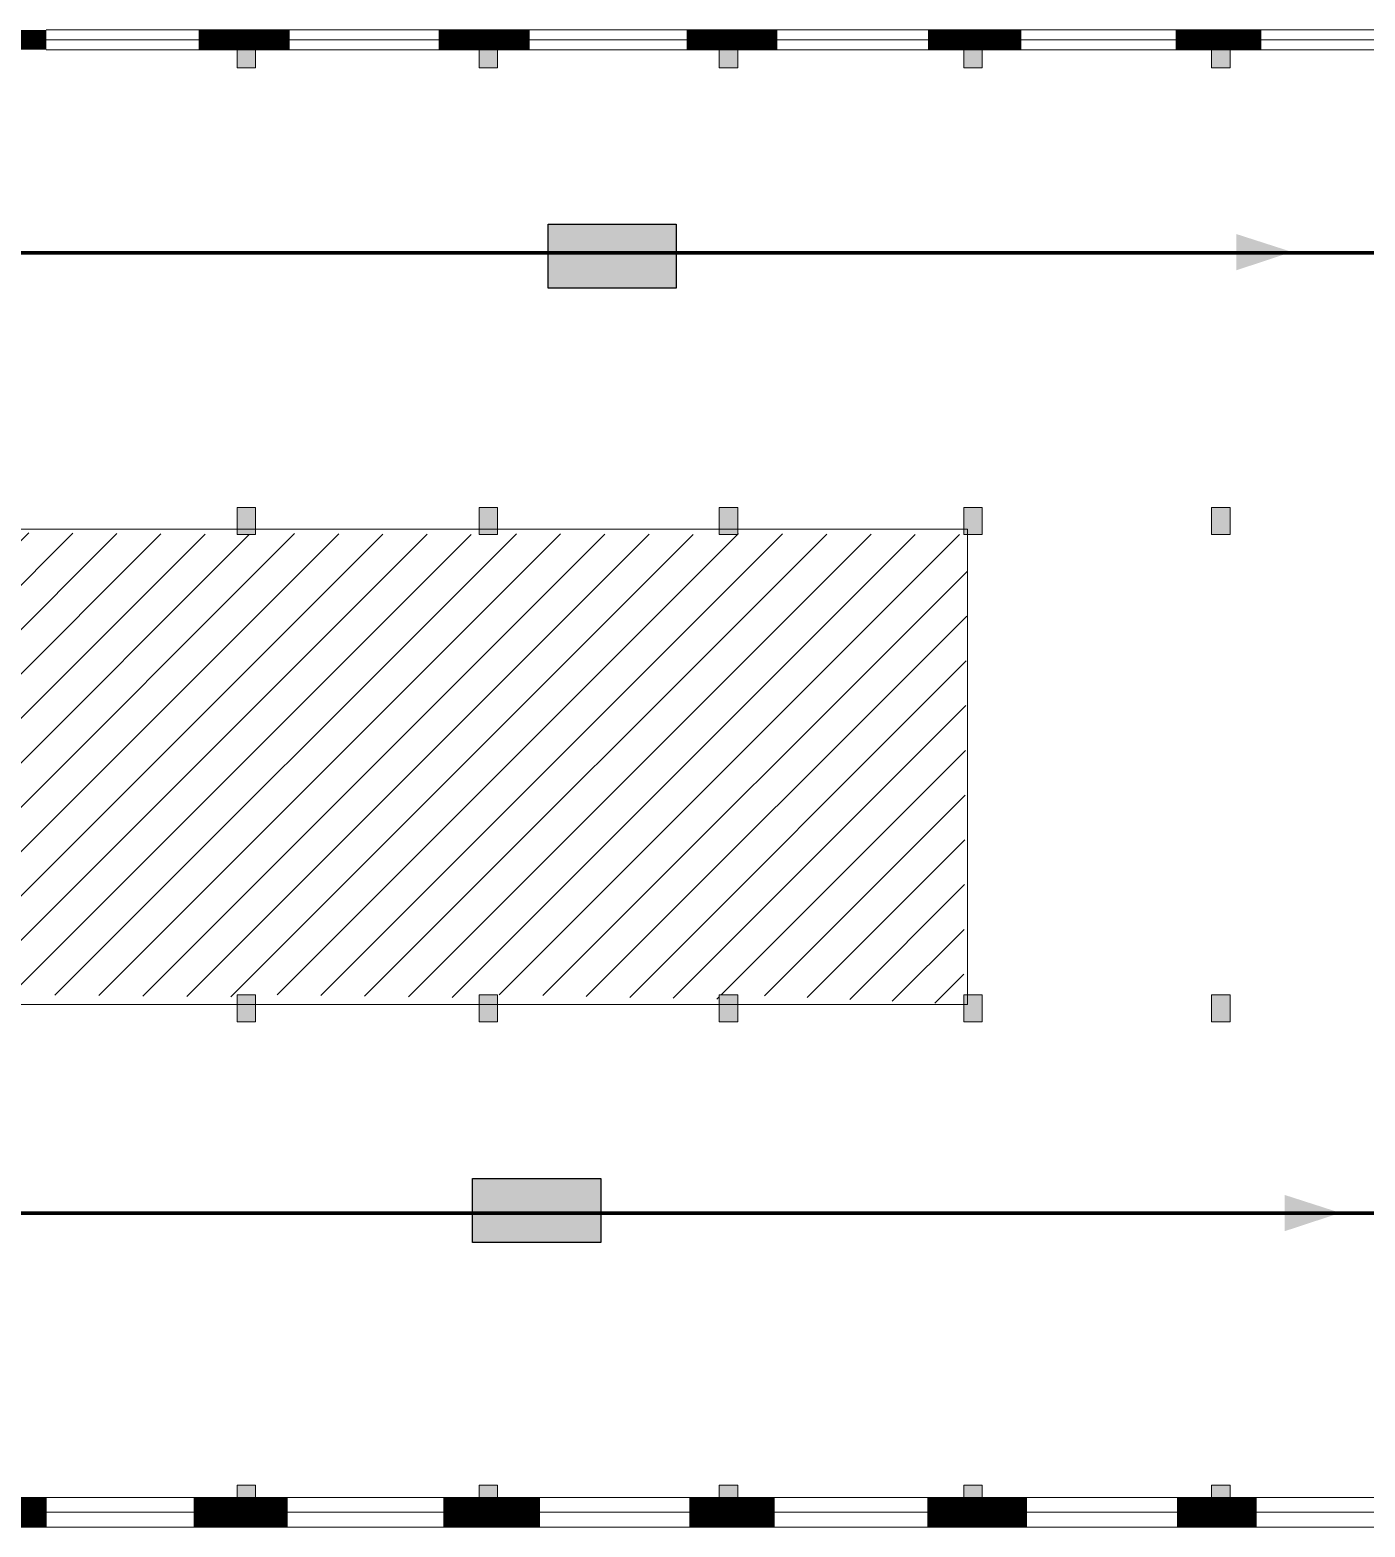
# Model space of a CAD drawing. Header units: millimetres. Extents: x 13810 to 67229, y 12374 to 21950.
# Drawn here: x 40689.2 to 40824.2, y 14970.4 to 15121.8 of the extents above; entities that cross this region are included whole.
import ezdxf

# ---------------------------------------------------------------- set-up
doc = ezdxf.new("R2010")
doc.units = ezdxf.units.MM
doc.layers.add('План_Штампы', color=7, linetype='Continuous')

# ---------------------------------------------------------------- blocks, each defined once
blk = doc.blocks.new('A$C32E8229D')
at = {"true_color": 0xffffff}
blk.add_hatch(color=7, dxfattribs=at).paths.add_polyline_path([(0, 0), (0, -8), (16, -8), (16, 0)])
h = blk.add_hatch(color=126)
h.paths.add_polyline_path([(0.2, -0.2), (15.8, -0.2), (15.8, -7.8), (0.2, -7.8)])
h.paths.add_polyline_path([(13.49, -2.05), (12.08, -2.05), (11.37, -2.63, 0.162397), (11.29, -2.84), (11.29, -3.63), (10.35, -3.63), (10.35, -4.05), (11.68, -4.05), (11.68, -3.48), (12.26, -4.28), (11.29, -5.1), (11.29, -6.78), (11.85, -6.78), (11.85, -5.44), (12.8, -4.64), (12.8, -5.94), (14.46, -5.94), (14.46, -5.39), (13.45, -5.39), (13.45, -3.97), (12.46, -2.59), (13.15, -2.59), (13.69, -3.34), (14.18, -3)], flags=16)
h.paths.add_polyline_path([(10.74, -1.82, 1), (11.8, -1.82, 1)], flags=16)
h.paths.add_polyline_path([(9.39, -3.59), (5.99, -3.59), (6.56, -3.03), (5.91, -3.03), (5.1, -3.83), (5.91, -4.64), (6.56, -4.64), (5.99, -4.09), (9.39, -4.09)], flags=16)
h.paths.add_polyline_path([(4.29, -1.08), (1.72, -1.08), (1.72, -6.6), (4.29, -6.6)], flags=16)
at = {"color": 126}
blk.add_lwpolyline([(16, -8), (0, -8), (0, 0), (16, 0)], close=True, dxfattribs=at)

msp = doc.modelspace()

# ---------------------------------------------------------------- hatches: boundary and pattern name
at = {"lineweight": 0}
h = msp.add_hatch(color=256, dxfattribs=at)
h.dxf.hatch_style = 1
h.paths.add_polyline_path([(40710.11, 15117.96), (40711.98, 15117.96), (40711.98, 15120.72), (40710.11, 15120.72)])
h = msp.add_hatch(color=256, dxfattribs=at)
h.dxf.hatch_style = 1
h.paths.add_polyline_path([(40734.59, 15117.96), (40736.45, 15117.96), (40736.45, 15120.72), (40734.59, 15120.72)])
h = msp.add_hatch(color=256, dxfattribs=at)
h.dxf.hatch_style = 1
h.paths.add_polyline_path([(40758.88, 15117.96), (40760.75, 15117.96), (40760.75, 15120.72), (40758.88, 15120.72)])
h = msp.add_hatch(color=256, dxfattribs=at)
h.dxf.hatch_style = 1
h.paths.add_polyline_path([(40783.6, 15117.96), (40785.47, 15117.96), (40785.47, 15120.72), (40783.6, 15120.72)])
h = msp.add_hatch(color=256, dxfattribs=at)
h.dxf.hatch_style = 1
h.paths.add_polyline_path([(40808.66, 15117.96), (40810.53, 15117.96), (40810.53, 15120.72), (40808.66, 15120.72)])
h = msp.add_hatch(color=256, dxfattribs=at)
h.dxf.hatch_style = 1
h.paths.add_polyline_path([(40710.11, 15070.75), (40711.98, 15070.75), (40711.98, 15073.5), (40710.11, 15073.5)])
h = msp.add_hatch(color=256, dxfattribs=at)
h.dxf.hatch_style = 1
h.paths.add_polyline_path([(40734.59, 15070.75), (40736.45, 15070.75), (40736.45, 15073.5), (40734.59, 15073.5)])
h = msp.add_hatch(color=256, dxfattribs=at)
h.dxf.hatch_style = 1
h.paths.add_polyline_path([(40758.88, 15070.75), (40760.75, 15070.75), (40760.75, 15073.5), (40758.88, 15073.5)])
h = msp.add_hatch(color=256, dxfattribs=at)
h.dxf.hatch_style = 1
h.paths.add_polyline_path([(40783.6, 15070.75), (40785.47, 15070.75), (40785.47, 15073.5), (40783.6, 15073.5)])
h = msp.add_hatch(color=256, dxfattribs=at)
h.dxf.hatch_style = 1
h.paths.add_polyline_path([(40808.66, 15070.75), (40810.53, 15070.75), (40810.53, 15073.5), (40808.66, 15073.5)])
at = {"lineweight": 0, "true_color": 0x000000}
h = msp.add_hatch(dxfattribs=at)
h.set_pattern_fill('ANSI31', color=18, angle=180)
h.set_pattern_definition([(225, (82395.3797, 29499.7243), (2.24506403, -2.24506403), [])])
h.paths.add_polyline_path([(40687.33, 15070.75), (40685.47, 15070.75), (40662.53, 15071.02), (40662.53, 15070.75), (40660.66, 15070.75), (40639.37, 15071.28), (40639.37, 15070.75), (40638.5, 15024.21), (40639.37, 15024.21), (40660.66, 15024.07), (40660.66, 15024.21), (40662.53, 15024.21), (40685.47, 15024.03), (40685.47, 15024.21), (40687.33, 15024.21), (40710.11, 15023.98), (40710.11, 15024.21), (40711.98, 15024.21), (40734.59, 15023.9), (40734.59, 15024.21), (40736.45, 15024.21), (40758.88, 15023.75), (40758.88, 15024.21), (40760.75, 15024.21), (40783.6, 15023.24), (40783.6, 15024.21), (40783.96, 15070.75), (40783.6, 15070.75), (40760.75, 15070.84), (40760.75, 15070.75), (40758.88, 15070.75), (40736.45, 15070.85), (40736.45, 15070.75), (40734.59, 15070.75), (40711.98, 15070.88), (40711.98, 15070.75), (40710.11, 15070.75), (40687.33, 15070.93)])
h.paths.add_polyline_path([(40563.79, 15070.75), (40561.92, 15070.75), (40538.88, 15070.89), (40538.88, 15070.75), (40537.01, 15070.75), (40514.24, 15070.93), (40514.24, 15070.75), (40512.37, 15070.75), (40489.84, 15071.03), (40489.84, 15070.75), (40487.97, 15070.75), (40468.49, 15071.3), (40468.49, 15023.22), (40487.97, 15023.22), (40487.97, 15024.21), (40489.84, 15024.21), (40512.37, 15024.03), (40512.37, 15024.21), (40514.24, 15024.21), (40537.01, 15023.98), (40537.01, 15024.21), (40538.88, 15024.21), (40561.92, 15023.9), (40561.92, 15024.21), (40563.79, 15024.21), (40586.84, 15023.73), (40586.84, 15024.21), (40588.7, 15024.21), (40610.84, 15023.24), (40610.84, 15024.21), (40611.07, 15070.75), (40610.84, 15070.75), (40588.7, 15070.84), (40588.7, 15070.75), (40586.84, 15070.75), (40563.79, 15070.86)])
at = {"lineweight": 0}
h = msp.add_hatch(color=256, dxfattribs=at)
h.dxf.hatch_style = 1
h.paths.add_polyline_path([(40710.11, 15021.46), (40711.98, 15021.46), (40711.98, 15024.21), (40710.11, 15024.21)])
h = msp.add_hatch(color=256, dxfattribs=at)
h.dxf.hatch_style = 1
h.paths.add_polyline_path([(40734.59, 15021.46), (40736.45, 15021.46), (40736.45, 15024.21), (40734.59, 15024.21)])
h = msp.add_hatch(color=256, dxfattribs=at)
h.dxf.hatch_style = 1
h.paths.add_polyline_path([(40758.88, 15021.46), (40760.75, 15021.46), (40760.75, 15024.21), (40758.88, 15024.21)])
h = msp.add_hatch(color=256, dxfattribs=at)
h.dxf.hatch_style = 1
h.paths.add_polyline_path([(40783.6, 15021.46), (40785.47, 15021.46), (40785.47, 15024.21), (40783.6, 15024.21)])
h = msp.add_hatch(color=256, dxfattribs=at)
h.dxf.hatch_style = 1
h.paths.add_polyline_path([(40808.66, 15021.46), (40810.53, 15021.46), (40810.53, 15024.21), (40808.66, 15024.21)])
h = msp.add_hatch(color=256, dxfattribs=at)
h.dxf.hatch_style = 1
h.paths.add_polyline_path([(40710.11, 14971.86), (40711.98, 14971.86), (40711.98, 14974.61), (40710.11, 14974.61)])
h = msp.add_hatch(color=256, dxfattribs=at)
h.dxf.hatch_style = 1
h.paths.add_polyline_path([(40734.59, 14971.86), (40736.45, 14971.86), (40736.45, 14974.61), (40734.59, 14974.61)])
h = msp.add_hatch(color=256, dxfattribs=at)
h.dxf.hatch_style = 1
h.paths.add_polyline_path([(40758.88, 14971.86), (40760.75, 14971.86), (40760.75, 14974.61), (40758.88, 14974.61)])
h = msp.add_hatch(color=256, dxfattribs=at)
h.dxf.hatch_style = 1
h.paths.add_polyline_path([(40783.6, 14971.86), (40785.47, 14971.86), (40785.47, 14974.61), (40783.6, 14974.61)])
h = msp.add_hatch(color=256, dxfattribs=at)
h.dxf.hatch_style = 1
h.paths.add_polyline_path([(40808.66, 14971.86), (40810.53, 14971.86), (40810.53, 14974.61), (40808.66, 14974.61)])

# ---------------------------------------------------------------- linework, layer by layer
for points, const_width in [([(40690.81, 15120.79), (40633.22, 15120.79)], 2), ([(40706.22, 15120.79), (40715.41, 15120.79)], 2), ([(40730.49, 15120.79), (40739.69, 15120.79)], 2), ([(40755.57, 15120.79), (40764.76, 15120.79)], 2), ([(40779.98, 15120.79), (40789.44, 15120.79)], 2), ([(40805.05, 15120.79), (40813.71, 15120.79)], 2), ([(40690.85, 14971.86), (40682.21, 14971.86)], 3), ([(40715.23, 14971.86), (40705.73, 14971.86)], 3), ([(40740.74, 14971.86), (40730.96, 14971.86)], 3), ([(40764.49, 14971.86), (40755.84, 14971.86)], 3), ([(40790, 14971.86), (40779.93, 14971.86)], 3), ([(40813.24, 14971.86), (40805.16, 14971.86)], 3)]:
    msp.add_lwpolyline(points, dxfattribs=dict(at, const_width=const_width))
for points in [[(40690.81, 15121.79), (40879.35, 15121.79)], [(40690.81, 15120.79), (40879.35, 15120.79)], [(40690.81, 15120.79), (40879.35, 15120.79)], [(40690.81, 15119.79), (40879.35, 15119.79)], [(40710.11, 15117.96), (40710.11, 15120.72), (40711.98, 15120.72), (40711.98, 15117.96), (40710.11, 15117.96)], [(40734.59, 15117.96), (40734.59, 15120.72), (40736.45, 15120.72), (40736.45, 15117.96), (40734.59, 15117.96)], [(40758.88, 15117.96), (40758.88, 15120.72), (40760.75, 15120.72), (40760.75, 15117.96), (40758.88, 15117.96)], [(40783.6, 15117.96), (40783.6, 15120.72), (40785.47, 15120.72), (40785.47, 15117.96), (40783.6, 15117.96)], [(40808.66, 15117.96), (40808.66, 15120.72), (40810.53, 15120.72), (40810.53, 15117.96), (40808.66, 15117.96)], [(40710.11, 15070.75), (40710.11, 15073.5), (40711.98, 15073.5), (40711.98, 15070.75), (40710.11, 15070.75)], [(40734.59, 15070.75), (40734.59, 15073.5), (40736.45, 15073.5), (40736.45, 15070.75), (40734.59, 15070.75)], [(40758.88, 15070.75), (40758.88, 15073.5), (40760.75, 15073.5), (40760.75, 15070.75), (40758.88, 15070.75)], [(40783.6, 15070.75), (40783.6, 15073.5), (40785.47, 15073.5), (40785.47, 15070.75), (40783.6, 15070.75)], [(40808.66, 15070.75), (40808.66, 15073.5), (40810.53, 15073.5), (40810.53, 15070.75), (40808.66, 15070.75)], [(40638.48, 15023.22), (40638.48, 15071.3), (40783.97, 15071.3), (40783.97, 15023.22), (40638.48, 15023.22)], [(40710.11, 15021.46), (40710.11, 15024.21), (40711.98, 15024.21), (40711.98, 15021.46), (40710.11, 15021.46)], [(40734.59, 15021.46), (40734.59, 15024.21), (40736.45, 15024.21), (40736.45, 15021.46), (40734.59, 15021.46)], [(40758.88, 15021.46), (40758.88, 15024.21), (40760.75, 15024.21), (40760.75, 15021.46), (40758.88, 15021.46)], [(40783.6, 15021.46), (40783.6, 15024.21), (40785.47, 15024.21), (40785.47, 15021.46), (40783.6, 15021.46)], [(40808.66, 15021.46), (40808.66, 15024.21), (40810.53, 15024.21), (40810.53, 15021.46), (40808.66, 15021.46)], [(40710.11, 14971.86), (40710.11, 14974.61), (40711.98, 14974.61), (40711.98, 14971.86), (40710.11, 14971.86)], [(40734.59, 14971.86), (40734.59, 14974.61), (40736.45, 14974.61), (40736.45, 14971.86), (40734.59, 14971.86)], [(40758.88, 14971.86), (40758.88, 14974.61), (40760.75, 14974.61), (40760.75, 14971.86), (40758.88, 14971.86)], [(40783.6, 14971.86), (40783.6, 14974.61), (40785.47, 14974.61), (40785.47, 14971.86), (40783.6, 14971.86)], [(40808.66, 14971.86), (40808.66, 14974.61), (40810.53, 14974.61), (40810.53, 14971.86), (40808.66, 14971.86)], [(40468.92, 14973.36), (40902.03, 14973.36)], [(40468.92, 14971.86), (40902.03, 14971.86)], [(40468.92, 14970.36), (40902.03, 14970.36)]]:
    msp.add_lwpolyline(points, dxfattribs=at)
at = {"color": 126, "lineweight": 100, "true_color": 0x008754}
for points in [[(40448.13, 15112.45), (40448.13, 15099.25), (40879.63, 15099.25)], [(40630.34, 15002.11), (40852.47, 15002.11)]]:
    msp.add_lwpolyline(points, dxfattribs=at)
at = {"layer": 'План_Штампы', "color": 126, "true_color": 0x008754}
for points in [[(40811.16, 15097.48), (40811.17, 15101.15), (40816.79, 15099.34)], [(40816.07, 15000.29), (40816.07, 15003.95), (40821.69, 15002.14)]]:
    msp.add_solid(points, dxfattribs=at)

# ---------------------------------------------------------------- block references
at = {"layer": 'План_Штампы', "color": 126, "true_color": 0x008754, "xscale": 0.8100087101568005, "yscale": 0.8100087101568005, "zscale": 0.8100087101568005, "rotation": 179.9978653237144}
for p in [(40754.53, 15095.67), (40746.88, 14999.13)]:
    msp.add_blockref('A$C32E8229D', p, dxfattribs=at)

doc.saveas('drawing.dxf')
